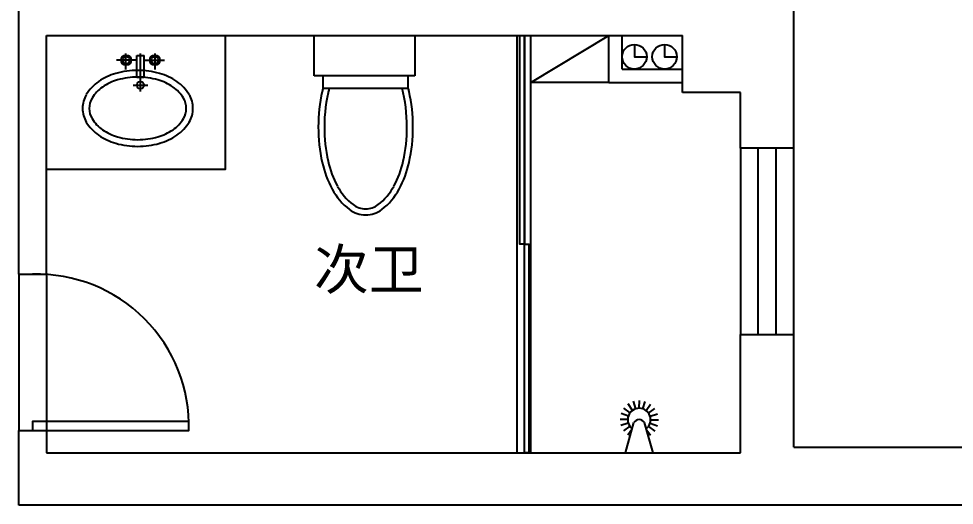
# Model space of a CAD drawing. Header units: millimetres. Extents: x -1705246 to 222838, y -3231245 to 126310.
# Drawn here: x 50481 to 54675, y 55710 to 57890 of the extents above; entities that cross this region are included whole.
import ezdxf

# ---------------------------------------------------------------- set-up
doc = ezdxf.new("R2010")
doc.units = ezdxf.units.MM
for name, color, linetype in [('016-P平面家具', 1, 'Continuous'), ('家具内线', 8, 'Continuous'), ('家具外线', 1, 'Continuous'), ('标注', 3, 'Continuous')]:
    doc.layers.add(name, color=color, linetype=linetype)
doc.styles.add('仿宋', font='')
doc.styles.get('仿宋').set_extended_font_data('SimSun')

# ---------------------------------------------------------------- blocks, each defined once
blk = doc.blocks.new('MK-DJ-0538')
at = {"layer": '家具内线', "color": 1}
for p, q in [((22932.9, -11935.8), (22551.1, -11935.8)), ((22551.1, -11990.9), (22932.9, -11990.9))]:
    blk.add_line(p, q, dxfattribs=at)
at = {"layer": '家具内线', "color": 250}
for centre, radius, start, end in [((22742, -11486.6), 92.6, 90, 127.603), ((22842.7, -11617.2), 257.6, 127.603, 151.7283), ((22641.4, -11617.2), 257.6, 28.2717, 52.397), ((23004.3, -11704.2), 441.1, 151.7283, 167.4414), ((22479.8, -11704.2), 441.1, 12.5586, 28.2717), ((23261, -11761.4), 704.1, 167.4414, 180), ((22223.1, -11761.4), 704.1, 0, 12.5586), ((23261, -11761.4), 704.1, 180, 194.3456), ((22223.1, -11761.4), 704.1, 345.6544, 0)]:
    blk.add_arc(centre, radius, start, end, dxfattribs=at)
at = {"layer": '家具内线', "color": 1}
for centre, radius, start, end in [((22742, -11486.6), 92.6, 52.397, 90), ((22479.8, -11818.5), 441.1, 345.4916, 347.4414)]:
    blk.add_arc(centre, radius, start, end, dxfattribs=at)
at = {"layer": '家具外线', "color": 1}
for p, q in [((22551.1, -11935.8), (22551.1, -11990.9)), ((22932.9, -11935.8), (22932.9, -11990.9)), ((22522.1, -12170.9), (22522.1, -11990.9)), ((22522.1, -11990.9), (22551.1, -11990.9)), ((22932.9, -11990.9), (22972.5, -11990.9)), ((22972.5, -11990.9), (22972.5, -12170.9)), ((22972.5, -12170.9), (22522.1, -12170.9))]:
    blk.add_line(p, q, dxfattribs=at)
for centre, radius, start, end in [((22842.7, -11617.2), 284.6, 127.603, 151.7283), ((22742, -11486.6), 119.6, 90, 127.603), ((22742, -11486.6), 119.6, 52.397, 90), ((22641.4, -11617.2), 284.6, 28.2717, 52.397), ((23004.3, -11704.2), 468.1, 151.7283, 167.4414), ((22479.8, -11704.2), 468.1, 12.5586, 28.2717), ((23261, -11761.4), 731.1, 167.4414, 180), ((22223.1, -11761.4), 731.1, 0, 12.5586), ((23261, -11761.4), 731.1, 180, 192.5586), ((22223.1, -11761.4), 731.1, 347.4414, 0), ((23004.3, -11818.5), 468.1, 192.5586, 194.5084), ((22479.8, -11818.5), 468.1, 345.4916, 347.4414)]:
    blk.add_arc(centre, radius, start, end, dxfattribs=at)
blk = doc.blocks.new('MK-DJ-0277')
at = {"layer": '家具内线'}
for p, q in [((24036.6, 2401.8), (23946, 2401.8)), ((23987.3, 2360.2), (23987.3, 2431.5)), ((24052.8, 2260.4), (24052.8, 2431.5)), ((24069, 2401.8), (24159.7, 2401.8)), ((24118.3, 2360.2), (24118.3, 2431.5)), ((24020.4, 2289.4), (24085.2, 2289.4))]:
    blk.add_line(p, q, dxfattribs=at)
for centre in [(23988.4, 2401.8), (24117.2, 2401.8)]:
    blk.add_circle(centre, 16.2, dxfattribs=at)
for centre, radius, start, end in [((24014, 2089.5), 232.5, 105.8892, 124.4974), ((24040.5, 1996.5), 329.1, 90, 105.8892), ((24040.5, 1996.5), 329.1, 74.1108, 90), ((24066.9, 2089.5), 232.5, 55.5026, 74.1108), ((23973.6, 2148.3), 161.1, 124.4974, 148.9208), ((24107.4, 2148.3), 161.1, 31.0792, 55.5026), ((23912, 2185.4), 89.1, 148.9208, 180), ((24169, 2185.4), 89.1, 0, 31.0792), ((23912, 2185.4), 89.1, 180, 211.0792), ((24169, 2185.4), 89.1, 328.9208, 0), ((23973.6, 2222.6), 161.1, 211.0792, 235.5026), ((24107.4, 2222.6), 161.1, 304.4974, 328.9208), ((24014, 2281.4), 232.5, 235.5026, 254.1108), ((24040.5, 2374.3), 329.1, 254.1108, 270), ((24040.5, 2374.3), 329.1, 270, 285.8892), ((24066.9, 2281.4), 232.5, 285.8892, 304.4974)]:
    blk.add_arc(centre, radius, start, end, dxfattribs=at)
at = {"layer": '家具外线', "color": 1}
for p, q in [((24036.6, 2325.2), (24036.6, 2422.4)), ((24036.6, 2422.4), (24069, 2422.4)), ((24069, 2325.2), (24069, 2422.4)), ((24036.6, 2325.2), (24069, 2325.2))]:
    blk.add_line(p, q, dxfattribs=at)
for centre, radius in [((23988.4, 2401.8), 22.7), ((24117.2, 2401.8), 22.7), ((24052.4, 2289.4), 16.2)]:
    blk.add_circle(centre, radius, dxfattribs=at)
for centre, radius, start, end in [((24040.5, 1996.5), 359.1, 90, 105.8892), ((24040.5, 1996.5), 359.1, 74.1108, 90), ((24014, 2089.5), 262.5, 105.8892, 124.4974), ((24066.9, 2089.5), 262.5, 55.5026, 74.1108), ((23973.6, 2148.3), 191.1, 124.4974, 148.9208), ((24107.4, 2148.3), 191.1, 31.0792, 55.5026), ((23912, 2185.4), 119.1, 148.9208, 180), ((24169, 2185.4), 119.1, 0, 31.0792), ((23912, 2185.4), 119.1, 180, 211.0792), ((24169, 2185.4), 119.1, 328.9208, 0), ((23973.6, 2222.6), 191.1, 211.0792, 235.5026), ((24107.4, 2222.6), 191.1, 304.4974, 328.9208), ((24014, 2281.4), 262.5, 235.5026, 254.1108), ((24066.9, 2281.4), 262.5, 285.8892, 304.4974), ((24040.5, 2374.3), 359.1, 254.1108, 270), ((24040.5, 2374.3), 359.1, 270, 285.8892)]:
    blk.add_arc(centre, radius, start, end, dxfattribs=at)
blk = doc.blocks.new('MK-DJ-0206')
at = {"layer": '家具内线'}
for p, q in [((33273.7, 6151.4), (33253.4, 6179.8)), ((33288, 6158.5), (33277.5, 6191.8)), ((33303.9, 6160.9), (33304.2, 6195.8)), ((33319.7, 6158.2), (33330.8, 6191.3)), ((33333.9, 6150.8), (33354.7, 6178.9)), ((33258.8, 6142.7), (33234.2, 6160.9)), ((33345.1, 6139.4), (33373.6, 6159.7)), ((33352.2, 6125), (33385.6, 6135.5)), ((33351.9, 6093.4), (33385.1, 6082.3)), ((33354.6, 6109.2), (33389.5, 6108.9)), ((33255.9, 6075.8), (33233.2, 6059.7)), ((33272.9, 6068.5), (33252.1, 6040.4)), ((33287.1, 6061.1), (33276, 6028)), ((33302.9, 6058.5), (33302.6, 6023.5)), ((33318.8, 6060.8), (33329.3, 6027.5)), ((33333.1, 6068), (33353.4, 6039.5)), ((33344.5, 6079.2), (33372.6, 6058.4))]:
    blk.add_line(p, q, dxfattribs=at)
at = {"layer": '家具外线'}
for p, q in [((33154.7, 6171.6), (33290, 6134)), ((33154.7, 6047.7), (33290, 6085.3))]:
    blk.add_line(p, q, dxfattribs=at)
for centre, radius, start, end in [((33303.4, 6109.7), 51.2, 218.3969, 141.6031), ((33274.5, 6109.7), 28.9, 302.5078, 57.4922)]:
    blk.add_arc(centre, radius, start, end, dxfattribs=at)

msp = doc.modelspace()

# ---------------------------------------------------------------- linework, layer by layer
for p, q in [((53956.2, 57309.5), (53956.2, 58519.5)), ((50481.2, 56744.5), (50481.2, 58144.5)), ((50606.2, 56744.5), (50606.2, 57814.5)), ((50606.2, 57814.5), (53456.2, 57814.5)), ((53126.2, 57604.5), (53126.2, 57814.5)), ((53186.2, 57664.5), (53186.2, 57814.5)), ((53456.2, 57559.5), (53456.2, 57814.5)), ((53186.2, 57664.5), (53456.2, 57664.5)), ((53126.2, 57604.5), (53456.2, 57604.5)), ((53716.2, 57559.5), (53456.2, 57559.5)), ((53716.2, 57309.5), (53716.2, 57559.5)), ((53956.2, 57309.5), (53716.2, 57309.5)), ((50481.2, 56744.5), (50606.2, 56744.5)), ((53716.2, 55944.5), (53716.2, 56474.5)), ((53716.2, 56474.5), (53956.2, 56474.5)), ((53956.2, 55969.5), (53956.2, 56474.5)), ((50481.2, 55709.5), (50481.2, 56044.5)), ((50481.2, 56044.5), (50606.2, 56044.5)), ((50606.2, 56044.5), (50606.2, 55944.5)), ((53956.2, 55969.5), (55691.2, 55969.5)), ((50606.2, 55944.5), (53716.2, 55944.5)), ((55411.2, 55709.5), (50481.2, 55709.5))]:
    msp.add_line(p, q)
at = {"color": 250}
for p, q in [((52716.2, 55944.5), (52716.2, 57814.5)), ((52748.1, 55944.5), (52748.1, 57814.5)), ((52776.2, 55944.5), (52776.2, 57814.5)), ((52776.2, 57604.5), (53126.2, 57814.5)), ((53126.2, 57604.5), (52776.2, 57604.5)), ((53716.2, 57309.5), (53716.2, 56474.5)), ((53956.2, 56474.5), (53956.2, 57309.5)), ((50481.2, 56744.5), (50481.2, 56044.5)), ((50606.2, 56744.5), (50606.2, 56044.5))]:
    msp.add_line(p, q, dxfattribs=at)
at = {"color": 1}
for p, q in [((53796.2, 56474.5), (53796.2, 57309.5)), ((53876.2, 56474.5), (53876.2, 57309.5))]:
    msp.add_line(p, q, dxfattribs=at)
for points in [[(50606.2, 57814.5), (51406.2, 57814.5), (51406.2, 57214.5), (50606.2, 57214.5)], [(52748.1, 56879.5), (52728.1, 56879.5), (52728.1, 57814.5), (52748.1, 57814.5)], [(52768.1, 55944.5), (52748.1, 55944.5), (52748.1, 56879.5), (52768.1, 56879.5)]]:
    msp.add_lwpolyline(points, close=True, dxfattribs=at)
at = {"color": 250}
for points in [[(53241.2, 57774.5), (53241.2, 57719.5), (53296.2, 57719.5)], [(53376.4, 57774.5), (53376.4, 57719.5), (53431.4, 57719.5)]]:
    msp.add_lwpolyline(points, dxfattribs=at)
at = {"color": 8}
msp.add_lwpolyline([(50543.7, 56044.5), (51243.7, 56044.5), (51243.7, 56084.5), (50543.7, 56084.5)], close=True, dxfattribs=at)
for centre in [(53241.2, 57719.5), (53376.4, 57719.5)]:
    msp.add_circle(centre, 55, dxfattribs=at)
at = {"color": 250}
msp.add_arc((50563.7, 56064.5), 680.3, 358.3153, 91.6847, dxfattribs=at)

# ---------------------------------------------------------------- block references
at = {"layer": '016-P平面家具'}
msp.add_blockref('MK-DJ-0277', (26974.3, 55302.7), dxfattribs=at)
at = {"layer": '家具外线', "rotation": 90}
msp.add_blockref('MK-DJ-0206', (59372.4, 22789.8), dxfattribs=at)
at = {"layer": '标注', "rotation": 180}
msp.add_blockref('MK-DJ-0538', (74778.5, 45643.6), dxfattribs=at)

# ---------------------------------------------------------------- texts
at = {"color": 0, "insert": (51804.8, 56857.2), "char_height": 180, "width": 541.335, "attachment_point": 1, "style": '仿宋'}
msp.add_mtext('次卫', dxfattribs=at)

doc.saveas('drawing.dxf')
